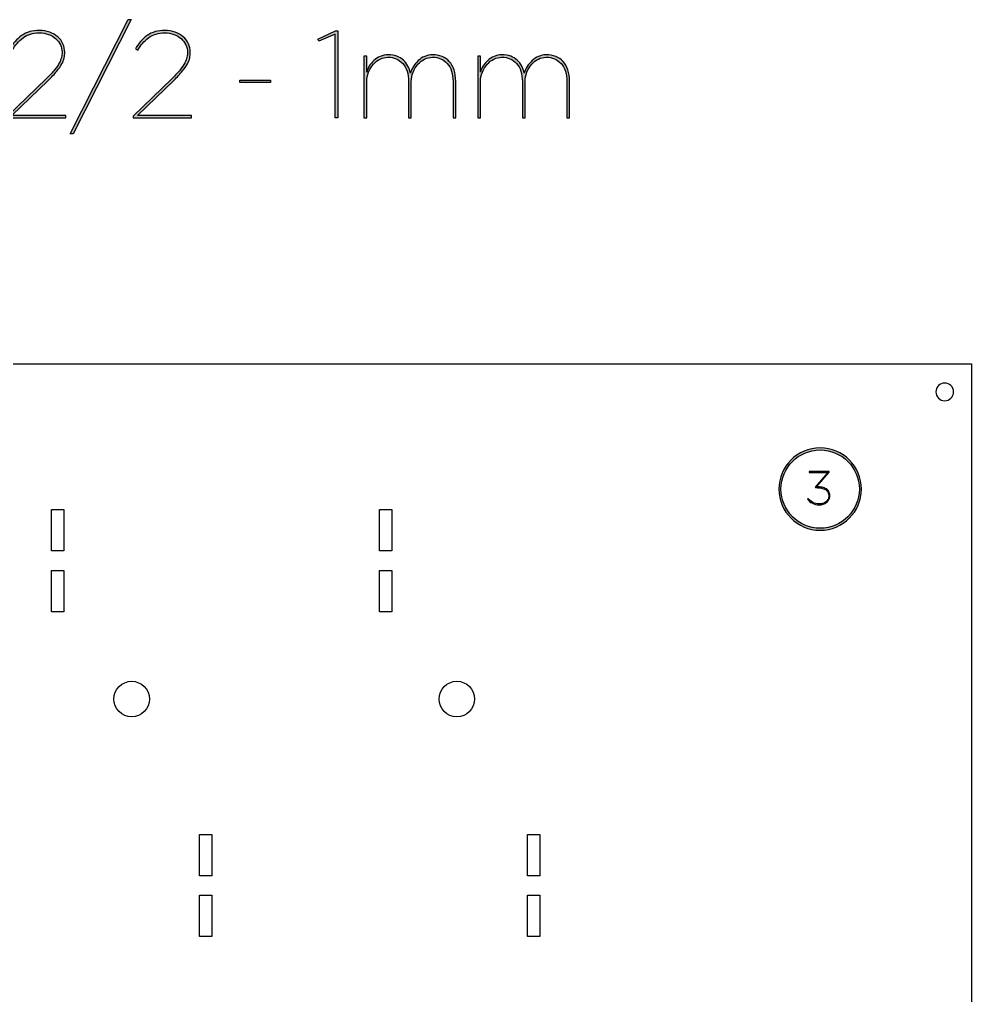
# Model space of a CAD drawing. Extents: x 25 to 347, y 67 to 397.
# Drawn here: x 186.2 to 347.3, y 232.1 to 397.3 of the extents above; entities that cross this region are included whole.
import ezdxf

# ---------------------------------------------------------------- set-up
doc = ezdxf.new("R2010")
doc.units = 0
doc.header["$MEASUREMENT"] = 0
doc.layers.add('CUT', color=7, linetype='CONTINUOUS')
doc.layers.add('PART_NUMBER', color=7, linetype='CONTINUOUS')

# ---------------------------------------------------------------- blocks, each defined once
blk = doc.blocks.new('BLOCK_9')
at = {"layer": 'CUT'}
blk.add_open_spline([(208.22, 282.3), (208.22, 283.96), (206.88, 285.31), (205.22, 285.31), (203.56, 285.31), (202.22, 283.96), (202.22, 282.3), (202.22, 280.65), (203.56, 279.3), (205.22, 279.3), (206.88, 279.3), (208.22, 280.65), (208.22, 282.3), (208.22, 282.3), (208.22, 282.3), (208.22, 282.3)], degree=3, knots=[0, 0, 0, 0, 1, 1, 1, 2, 2, 2, 3, 3, 3, 4, 4, 4, 5, 5, 5, 5], dxfattribs=at)
blk = doc.blocks.new('BLOCK_10')
at = {"layer": 'CUT'}
blk.add_open_spline([(263.24, 282.3), (263.24, 283.96), (261.9, 285.31), (260.24, 285.31), (258.58, 285.31), (257.24, 283.96), (257.24, 282.3), (257.24, 280.65), (258.58, 279.3), (260.24, 279.3), (261.9, 279.3), (263.24, 280.65), (263.24, 282.3), (263.24, 282.3), (263.24, 282.3), (263.24, 282.3)], degree=3, knots=[0, 0, 0, 0, 1, 1, 1, 2, 2, 2, 3, 3, 3, 4, 4, 4, 5, 5, 5, 5], dxfattribs=at)
blk = doc.blocks.new('BLOCK_5')
at = {"layer": 'CUT'}
for name in ['BLOCK_9', 'BLOCK_10']:
    blk.add_blockref(name, (0, 0), dxfattribs=at)
blk = doc.blocks.new('BLOCK_4')
at = {"layer": 'CUT'}
blk.add_blockref('BLOCK_5', (0, 0), dxfattribs=at)
blk = doc.blocks.new('BLOCK_24')
at = {"layer": 'CUT'}
blk.add_open_spline([(344.28, 334.29), (344.28, 333.46), (343.61, 332.79), (342.78, 332.79), (341.95, 332.79), (341.28, 333.46), (341.28, 334.29), (341.28, 335.12), (341.95, 335.79), (342.78, 335.79), (343.61, 335.79), (344.28, 335.12), (344.28, 334.29)], degree=3, knots=[0, 0, 0, 0, 1, 1, 1, 2, 2, 2, 3, 3, 3, 4, 4, 4, 4], dxfattribs=at)
blk = doc.blocks.new('BLOCK_23')
at = {"layer": 'CUT'}
blk.add_blockref('BLOCK_24', (0, 0), dxfattribs=at)
blk = doc.blocks.new('BLOCK_3')
at = {"layer": 'CUT'}
for name in ['BLOCK_23', 'BLOCK_4']:
    blk.add_blockref(name, (0, 0), dxfattribs=at)
blk = doc.blocks.new('BLOCK_2')
at = {"layer": 'CUT'}
for points in [[(347.31, 66.95), (25.19, 66.95), (25.19, 339.06), (347.31, 339.06), (347.31, 66.95)], [(193.74, 307.36), (191.68, 307.36), (191.68, 314.36), (193.74, 314.36), (193.74, 307.36)], [(249.22, 307.36), (247.16, 307.36), (247.16, 314.36), (249.22, 314.36), (249.22, 307.36)], [(193.74, 297.06), (191.68, 297.06), (191.68, 304.06), (193.74, 304.06), (193.74, 297.06)], [(249.22, 297.06), (247.16, 297.06), (247.16, 304.06), (249.22, 304.06), (249.22, 297.06)], [(218.78, 252.39), (216.72, 252.39), (216.72, 259.39), (218.78, 259.39), (218.78, 252.39)], [(274.26, 252.39), (272.2, 252.39), (272.2, 259.39), (274.26, 259.39), (274.26, 252.39)], [(218.78, 242.09), (216.72, 242.09), (216.72, 249.09), (218.78, 249.09), (218.78, 242.09)], [(274.26, 242.09), (272.2, 242.09), (272.2, 249.09), (274.26, 249.09), (274.26, 242.09)]]:
    blk.add_lwpolyline(points, dxfattribs=at)
blk.add_blockref('BLOCK_3', (0, 0), dxfattribs=at)
blk = doc.blocks.new('BLOCK_40')
at = {"layer": 'PART_NUMBER'}
h = blk.add_hatch(color=253, dxfattribs=at)
h.dxf.hatch_style = 2
edge = h.paths.add_edge_path()
edge.add_spline(control_points=[(184.22, 380.93), (184.22, 380.93), (190.83, 387.34), (190.83, 387.34), (191.39, 387.88), (191.84, 388.37), (192.19, 388.8), (192.53, 389.23), (192.8, 389.62), (192.98, 389.97), (193.16, 390.31), (193.28, 390.63), (193.34, 390.93), (193.41, 391.22), (193.44, 391.5), (193.44, 391.76), (193.44, 392.21), (193.34, 392.63), (193.16, 393.02), (192.97, 393.42), (192.71, 393.77), (192.36, 394.08), (192.02, 394.38), (191.62, 394.62), (191.14, 394.8), (190.67, 394.97), (190.15, 395.06), (189.58, 395.06), (188.51, 395.06), (187.6, 394.78), (186.85, 394.22), (186.1, 393.67), (185.49, 392.96), (185.03, 392.12), (185.03, 392.12), (184.63, 392.35), (184.63, 392.35), (185.12, 393.25), (185.78, 394), (186.6, 394.59), (187.42, 395.18), (188.42, 395.48), (189.6, 395.48), (190.24, 395.48), (190.82, 395.38), (191.35, 395.18), (191.88, 394.99), (192.33, 394.72), (192.71, 394.39), (193.08, 394.06), (193.38, 393.67), (193.59, 393.22), (193.79, 392.78), (193.9, 392.3), (193.9, 391.8), (193.9, 391.8), (193.9, 391.76), (193.9, 391.76), (193.9, 391.44), (193.87, 391.13), (193.8, 390.81), (193.74, 390.5), (193.61, 390.16), (193.41, 389.79), (193.21, 389.42), (192.92, 389.01), (192.55, 388.56), (192.18, 388.11), (191.7, 387.59), (191.1, 387), (191.1, 387), (184.97, 381.08), (184.97, 381.08), (184.97, 381.08), (194.11, 381.08), (194.11, 381.08), (194.11, 381.08), (194.11, 380.66), (194.11, 380.66), (194.11, 380.66), (184.22, 380.66), (184.22, 380.66), (184.22, 380.66), (184.22, 380.93), (184.22, 380.93)], knot_values=[0, 0, 0, 0, 1, 1, 1, 2, 2, 2, 3, 3, 3, 4, 4, 4, 5, 5, 5, 6, 6, 6, 7, 7, 7, 8, 8, 8, 9, 9, 9, 10, 10, 10, 11, 11, 11, 12, 12, 12, 13, 13, 13, 14, 14, 14, 15, 15, 15, 16, 16, 16, 17, 17, 17, 18, 18, 18, 19, 19, 19, 20, 20, 20, 21, 21, 21, 22, 22, 22, 23, 23, 23, 24, 24, 24, 25, 25, 25, 26, 26, 26, 27, 27, 27, 28, 28, 28, 28], degree=3, periodic=1)
blk.add_open_spline([(184.22, 380.93), (184.22, 380.93), (190.83, 387.34), (190.83, 387.34), (191.39, 387.88), (191.84, 388.37), (192.19, 388.8), (192.53, 389.23), (192.8, 389.62), (192.98, 389.97), (193.16, 390.31), (193.28, 390.63), (193.34, 390.93), (193.41, 391.22), (193.44, 391.5), (193.44, 391.76), (193.44, 392.21), (193.34, 392.63), (193.16, 393.02), (192.97, 393.42), (192.71, 393.77), (192.36, 394.08), (192.02, 394.38), (191.62, 394.62), (191.14, 394.8), (190.67, 394.97), (190.15, 395.06), (189.58, 395.06), (188.51, 395.06), (187.6, 394.78), (186.85, 394.22), (186.1, 393.67), (185.49, 392.96), (185.03, 392.12), (185.03, 392.12), (184.63, 392.35), (184.63, 392.35), (185.12, 393.25), (185.78, 394), (186.6, 394.59), (187.42, 395.18), (188.42, 395.48), (189.6, 395.48), (190.24, 395.48), (190.82, 395.38), (191.35, 395.18), (191.88, 394.99), (192.33, 394.72), (192.71, 394.39), (193.08, 394.06), (193.38, 393.67), (193.59, 393.22), (193.79, 392.78), (193.9, 392.3), (193.9, 391.8), (193.9, 391.8), (193.9, 391.76), (193.9, 391.76), (193.9, 391.44), (193.87, 391.13), (193.8, 390.81), (193.74, 390.5), (193.61, 390.16), (193.41, 389.79), (193.21, 389.42), (192.92, 389.01), (192.55, 388.56), (192.18, 388.11), (191.7, 387.59), (191.1, 387), (191.1, 387), (184.97, 381.08), (184.97, 381.08), (184.97, 381.08), (194.11, 381.08), (194.11, 381.08), (194.11, 381.08), (194.11, 380.66), (194.11, 380.66), (194.11, 380.66), (184.22, 380.66), (184.22, 380.66), (184.22, 380.66), (184.22, 380.93), (184.22, 380.93)], degree=3, knots=[0, 0, 0, 0, 1, 1, 1, 2, 2, 2, 3, 3, 3, 4, 4, 4, 5, 5, 5, 6, 6, 6, 7, 7, 7, 8, 8, 8, 9, 9, 9, 10, 10, 10, 11, 11, 11, 12, 12, 12, 13, 13, 13, 14, 14, 14, 15, 15, 15, 16, 16, 16, 17, 17, 17, 18, 18, 18, 19, 19, 19, 20, 20, 20, 21, 21, 21, 22, 22, 22, 23, 23, 23, 24, 24, 24, 25, 25, 25, 26, 26, 26, 27, 27, 27, 28, 28, 28, 28], dxfattribs=at)
blk = doc.blocks.new('BLOCK_41')
at = {"layer": 'PART_NUMBER'}
h = blk.add_hatch(color=253, dxfattribs=at)
h.dxf.hatch_style = 2
h.paths.add_polyline_path([(204.64, 397.31), (205.12, 397.31), (195.32, 377.99), (194.84, 377.99)])
blk.add_lwpolyline([(204.64, 397.31), (205.12, 397.31), (195.32, 377.99), (194.84, 377.99), (204.64, 397.31)], dxfattribs=at)
blk = doc.blocks.new('BLOCK_42')
at = {"layer": 'PART_NUMBER'}
h = blk.add_hatch(color=253, dxfattribs=at)
h.dxf.hatch_style = 2
edge = h.paths.add_edge_path()
edge.add_spline(control_points=[(205.46, 380.93), (205.46, 380.93), (212.07, 387.34), (212.07, 387.34), (212.62, 387.88), (213.08, 388.37), (213.42, 388.8), (213.77, 389.23), (214.04, 389.62), (214.22, 389.97), (214.4, 390.31), (214.52, 390.63), (214.58, 390.93), (214.65, 391.22), (214.68, 391.5), (214.68, 391.76), (214.68, 392.21), (214.58, 392.63), (214.39, 393.02), (214.21, 393.42), (213.94, 393.77), (213.6, 394.08), (213.26, 394.38), (212.85, 394.62), (212.38, 394.8), (211.91, 394.97), (211.39, 395.06), (210.82, 395.06), (209.75, 395.06), (208.84, 394.78), (208.08, 394.22), (207.33, 393.67), (206.73, 392.96), (206.27, 392.12), (206.27, 392.12), (205.87, 392.35), (205.87, 392.35), (206.36, 393.25), (207.01, 394), (207.83, 394.59), (208.65, 395.18), (209.66, 395.48), (210.84, 395.48), (211.48, 395.48), (212.06, 395.38), (212.59, 395.18), (213.12, 394.99), (213.57, 394.72), (213.95, 394.39), (214.32, 394.06), (214.61, 393.67), (214.82, 393.22), (215.03, 392.78), (215.14, 392.3), (215.14, 391.8), (215.14, 391.8), (215.14, 391.76), (215.14, 391.76), (215.14, 391.44), (215.1, 391.13), (215.04, 390.81), (214.98, 390.5), (214.85, 390.16), (214.65, 389.79), (214.44, 389.42), (214.16, 389.01), (213.79, 388.56), (213.42, 388.11), (212.94, 387.59), (212.34, 387), (212.34, 387), (206.21, 381.08), (206.21, 381.08), (206.21, 381.08), (215.34, 381.08), (215.34, 381.08), (215.34, 381.08), (215.34, 380.66), (215.34, 380.66), (215.34, 380.66), (205.46, 380.66), (205.46, 380.66), (205.46, 380.66), (205.46, 380.93), (205.46, 380.93)], knot_values=[0, 0, 0, 0, 1, 1, 1, 2, 2, 2, 3, 3, 3, 4, 4, 4, 5, 5, 5, 6, 6, 6, 7, 7, 7, 8, 8, 8, 9, 9, 9, 10, 10, 10, 11, 11, 11, 12, 12, 12, 13, 13, 13, 14, 14, 14, 15, 15, 15, 16, 16, 16, 17, 17, 17, 18, 18, 18, 19, 19, 19, 20, 20, 20, 21, 21, 21, 22, 22, 22, 23, 23, 23, 24, 24, 24, 25, 25, 25, 26, 26, 26, 27, 27, 27, 28, 28, 28, 28], degree=3, periodic=1)
blk.add_open_spline([(205.46, 380.93), (205.46, 380.93), (212.07, 387.34), (212.07, 387.34), (212.62, 387.88), (213.08, 388.37), (213.42, 388.8), (213.77, 389.23), (214.04, 389.62), (214.22, 389.97), (214.4, 390.31), (214.52, 390.63), (214.58, 390.93), (214.65, 391.22), (214.68, 391.5), (214.68, 391.76), (214.68, 392.21), (214.58, 392.63), (214.39, 393.02), (214.21, 393.42), (213.94, 393.77), (213.6, 394.08), (213.26, 394.38), (212.85, 394.62), (212.38, 394.8), (211.91, 394.97), (211.39, 395.06), (210.82, 395.06), (209.75, 395.06), (208.84, 394.78), (208.08, 394.22), (207.33, 393.67), (206.73, 392.96), (206.27, 392.12), (206.27, 392.12), (205.87, 392.35), (205.87, 392.35), (206.36, 393.25), (207.01, 394), (207.83, 394.59), (208.65, 395.18), (209.66, 395.48), (210.84, 395.48), (211.48, 395.48), (212.06, 395.38), (212.59, 395.18), (213.12, 394.99), (213.57, 394.72), (213.95, 394.39), (214.32, 394.06), (214.61, 393.67), (214.82, 393.22), (215.03, 392.78), (215.14, 392.3), (215.14, 391.8), (215.14, 391.8), (215.14, 391.76), (215.14, 391.76), (215.14, 391.44), (215.1, 391.13), (215.04, 390.81), (214.98, 390.5), (214.85, 390.16), (214.65, 389.79), (214.44, 389.42), (214.16, 389.01), (213.79, 388.56), (213.42, 388.11), (212.94, 387.59), (212.34, 387), (212.34, 387), (206.21, 381.08), (206.21, 381.08), (206.21, 381.08), (215.34, 381.08), (215.34, 381.08), (215.34, 381.08), (215.34, 380.66), (215.34, 380.66), (215.34, 380.66), (205.46, 380.66), (205.46, 380.66), (205.46, 380.66), (205.46, 380.93), (205.46, 380.93)], degree=3, knots=[0, 0, 0, 0, 1, 1, 1, 2, 2, 2, 3, 3, 3, 4, 4, 4, 5, 5, 5, 6, 6, 6, 7, 7, 7, 8, 8, 8, 9, 9, 9, 10, 10, 10, 11, 11, 11, 12, 12, 12, 13, 13, 13, 14, 14, 14, 15, 15, 15, 16, 16, 16, 17, 17, 17, 18, 18, 18, 19, 19, 19, 20, 20, 20, 21, 21, 21, 22, 22, 22, 23, 23, 23, 24, 24, 24, 25, 25, 25, 26, 26, 26, 27, 27, 27, 28, 28, 28, 28], dxfattribs=at)
blk = doc.blocks.new('BLOCK_43')
at = {"layer": 'PART_NUMBER'}
h = blk.add_hatch(color=253, dxfattribs=at)
h.dxf.hatch_style = 2
h.paths.add_polyline_path([(223.54, 387.07), (228.72, 387.07), (228.72, 386.65), (223.54, 386.65)])
blk.add_lwpolyline([(223.54, 387.07), (228.72, 387.07), (228.72, 386.65), (223.54, 386.65), (223.54, 387.07)], dxfattribs=at)
blk = doc.blocks.new('BLOCK_44')
at = {"layer": 'PART_NUMBER'}
h = blk.add_hatch(color=253, dxfattribs=at)
h.dxf.hatch_style = 2
h.paths.add_polyline_path([(239.63, 394.85), (236.89, 393.62), (236.71, 394.01), (239.69, 395.37), (240.09, 395.37), (240.09, 380.66), (239.63, 380.66)])
blk.add_lwpolyline([(239.63, 394.85), (236.89, 393.62), (236.71, 394.01), (239.69, 395.37), (240.09, 395.37), (240.09, 380.66), (239.63, 380.66), (239.63, 394.85)], dxfattribs=at)
blk = doc.blocks.new('BLOCK_45')
at = {"layer": 'PART_NUMBER'}
h = blk.add_hatch(color=253, dxfattribs=at)
h.dxf.hatch_style = 2
edge = h.paths.add_edge_path()
edge.add_spline(control_points=[(244.53, 391.09), (244.53, 391.09), (244.99, 391.09), (244.99, 391.09), (244.99, 391.09), (244.99, 388.42), (244.99, 388.42), (245.07, 388.76), (245.22, 389.1), (245.43, 389.45), (245.64, 389.79), (245.9, 390.11), (246.21, 390.38), (246.52, 390.66), (246.88, 390.89), (247.28, 391.07), (247.69, 391.25), (248.13, 391.34), (248.6, 391.34), (249.17, 391.34), (249.67, 391.26), (250.1, 391.09), (250.53, 390.93), (250.9, 390.7), (251.21, 390.43), (251.51, 390.15), (251.76, 389.82), (251.96, 389.44), (252.15, 389.05), (252.3, 388.65), (252.39, 388.24), (252.49, 388.61), (252.66, 388.98), (252.89, 389.35), (253.11, 389.72), (253.39, 390.05), (253.71, 390.35), (254.03, 390.65), (254.39, 390.89), (254.8, 391.07), (255.21, 391.25), (255.66, 391.34), (256.13, 391.34), (256.71, 391.34), (257.25, 391.25), (257.73, 391.05), (258.21, 390.86), (258.62, 390.57), (258.96, 390.2), (259.3, 389.82), (259.56, 389.35), (259.76, 388.79), (259.95, 388.23), (260.05, 387.57), (260.05, 386.84), (260.05, 386.84), (260.05, 380.66), (260.05, 380.66), (260.05, 380.66), (259.59, 380.66), (259.59, 380.66), (259.59, 380.66), (259.59, 386.8), (259.59, 386.8), (259.59, 388.15), (259.27, 389.17), (258.62, 389.87), (257.96, 390.58), (257.12, 390.93), (256.1, 390.93), (255.65, 390.93), (255.22, 390.82), (254.79, 390.61), (254.36, 390.41), (253.98, 390.11), (253.64, 389.74), (253.31, 389.36), (253.04, 388.92), (252.83, 388.41), (252.62, 387.91), (252.52, 387.35), (252.52, 386.75), (252.52, 386.75), (252.52, 380.66), (252.52, 380.66), (252.52, 380.66), (252.06, 380.66), (252.06, 380.66), (252.06, 380.66), (252.06, 386.8), (252.06, 386.8), (252.06, 388.15), (251.74, 389.17), (251.08, 389.87), (250.43, 390.58), (249.59, 390.93), (248.57, 390.93), (248.12, 390.93), (247.69, 390.82), (247.26, 390.61), (246.83, 390.41), (246.44, 390.11), (246.11, 389.74), (245.78, 389.36), (245.51, 388.92), (245.3, 388.41), (245.09, 387.91), (244.99, 387.35), (244.99, 386.75), (244.99, 386.75), (244.99, 380.66), (244.99, 380.66), (244.99, 380.66), (244.53, 380.66), (244.53, 380.66), (244.53, 380.66), (244.53, 391.09), (244.53, 391.09)], knot_values=[0, 0, 0, 0, 1, 1, 1, 2, 2, 2, 3, 3, 3, 4, 4, 4, 5, 5, 5, 6, 6, 6, 7, 7, 7, 8, 8, 8, 9, 9, 9, 10, 10, 10, 11, 11, 11, 12, 12, 12, 13, 13, 13, 14, 14, 14, 15, 15, 15, 16, 16, 16, 17, 17, 17, 18, 18, 18, 19, 19, 19, 20, 20, 20, 21, 21, 21, 22, 22, 22, 23, 23, 23, 24, 24, 24, 25, 25, 25, 26, 26, 26, 27, 27, 27, 28, 28, 28, 29, 29, 29, 30, 30, 30, 31, 31, 31, 32, 32, 32, 33, 33, 33, 34, 34, 34, 35, 35, 35, 36, 36, 36, 37, 37, 37, 38, 38, 38, 39, 39, 39, 39], degree=3, periodic=1)
blk.add_open_spline([(244.53, 391.09), (244.53, 391.09), (244.99, 391.09), (244.99, 391.09), (244.99, 391.09), (244.99, 388.42), (244.99, 388.42), (245.07, 388.76), (245.22, 389.1), (245.43, 389.45), (245.64, 389.79), (245.9, 390.11), (246.21, 390.38), (246.52, 390.66), (246.88, 390.89), (247.28, 391.07), (247.69, 391.25), (248.13, 391.34), (248.6, 391.34), (249.17, 391.34), (249.67, 391.26), (250.1, 391.09), (250.53, 390.93), (250.9, 390.7), (251.21, 390.43), (251.51, 390.15), (251.76, 389.82), (251.96, 389.44), (252.15, 389.05), (252.3, 388.65), (252.39, 388.24), (252.49, 388.61), (252.66, 388.98), (252.89, 389.35), (253.11, 389.72), (253.39, 390.05), (253.71, 390.35), (254.03, 390.65), (254.39, 390.89), (254.8, 391.07), (255.21, 391.25), (255.66, 391.34), (256.13, 391.34), (256.71, 391.34), (257.25, 391.25), (257.73, 391.05), (258.21, 390.86), (258.62, 390.57), (258.96, 390.2), (259.3, 389.82), (259.56, 389.35), (259.76, 388.79), (259.95, 388.23), (260.05, 387.57), (260.05, 386.84), (260.05, 386.84), (260.05, 380.66), (260.05, 380.66), (260.05, 380.66), (259.59, 380.66), (259.59, 380.66), (259.59, 380.66), (259.59, 386.8), (259.59, 386.8), (259.59, 388.15), (259.27, 389.17), (258.62, 389.87), (257.96, 390.58), (257.12, 390.93), (256.1, 390.93), (255.65, 390.93), (255.22, 390.82), (254.79, 390.61), (254.36, 390.41), (253.98, 390.11), (253.64, 389.74), (253.31, 389.36), (253.04, 388.92), (252.83, 388.41), (252.62, 387.91), (252.52, 387.35), (252.52, 386.75), (252.52, 386.75), (252.52, 380.66), (252.52, 380.66), (252.52, 380.66), (252.06, 380.66), (252.06, 380.66), (252.06, 380.66), (252.06, 386.8), (252.06, 386.8), (252.06, 388.15), (251.74, 389.17), (251.08, 389.87), (250.43, 390.58), (249.59, 390.93), (248.57, 390.93), (248.12, 390.93), (247.69, 390.82), (247.26, 390.61), (246.83, 390.41), (246.44, 390.11), (246.11, 389.74), (245.78, 389.36), (245.51, 388.92), (245.3, 388.41), (245.09, 387.91), (244.99, 387.35), (244.99, 386.75), (244.99, 386.75), (244.99, 380.66), (244.99, 380.66), (244.99, 380.66), (244.53, 380.66), (244.53, 380.66), (244.53, 380.66), (244.53, 391.09), (244.53, 391.09)], degree=3, knots=[0, 0, 0, 0, 1, 1, 1, 2, 2, 2, 3, 3, 3, 4, 4, 4, 5, 5, 5, 6, 6, 6, 7, 7, 7, 8, 8, 8, 9, 9, 9, 10, 10, 10, 11, 11, 11, 12, 12, 12, 13, 13, 13, 14, 14, 14, 15, 15, 15, 16, 16, 16, 17, 17, 17, 18, 18, 18, 19, 19, 19, 20, 20, 20, 21, 21, 21, 22, 22, 22, 23, 23, 23, 24, 24, 24, 25, 25, 25, 26, 26, 26, 27, 27, 27, 28, 28, 28, 29, 29, 29, 30, 30, 30, 31, 31, 31, 32, 32, 32, 33, 33, 33, 34, 34, 34, 35, 35, 35, 36, 36, 36, 37, 37, 37, 38, 38, 38, 39, 39, 39, 39], dxfattribs=at)
blk = doc.blocks.new('BLOCK_46')
at = {"layer": 'PART_NUMBER'}
h = blk.add_hatch(color=253, dxfattribs=at)
h.dxf.hatch_style = 2
edge = h.paths.add_edge_path()
edge.add_spline(control_points=[(263.79, 391.09), (263.79, 391.09), (264.24, 391.09), (264.24, 391.09), (264.24, 391.09), (264.24, 388.42), (264.24, 388.42), (264.33, 388.76), (264.47, 389.1), (264.68, 389.45), (264.89, 389.79), (265.15, 390.11), (265.46, 390.38), (265.78, 390.66), (266.14, 390.89), (266.54, 391.07), (266.94, 391.25), (267.38, 391.34), (267.85, 391.34), (268.42, 391.34), (268.92, 391.26), (269.36, 391.09), (269.79, 390.93), (270.16, 390.7), (270.46, 390.43), (270.77, 390.15), (271.02, 389.82), (271.21, 389.44), (271.41, 389.05), (271.55, 388.65), (271.65, 388.24), (271.75, 388.61), (271.91, 388.98), (272.14, 389.35), (272.37, 389.72), (272.65, 390.05), (272.97, 390.35), (273.28, 390.65), (273.65, 390.89), (274.06, 391.07), (274.47, 391.25), (274.91, 391.34), (275.39, 391.34), (275.97, 391.34), (276.5, 391.25), (276.98, 391.05), (277.46, 390.86), (277.87, 390.57), (278.21, 390.2), (278.55, 389.82), (278.82, 389.35), (279.02, 388.79), (279.21, 388.23), (279.31, 387.57), (279.31, 386.84), (279.31, 386.84), (279.31, 380.66), (279.31, 380.66), (279.31, 380.66), (278.85, 380.66), (278.85, 380.66), (278.85, 380.66), (278.85, 386.8), (278.85, 386.8), (278.85, 388.15), (278.52, 389.17), (277.87, 389.87), (277.22, 390.58), (276.38, 390.93), (275.35, 390.93), (274.91, 390.93), (274.47, 390.82), (274.04, 390.61), (273.61, 390.41), (273.23, 390.11), (272.9, 389.74), (272.57, 389.36), (272.3, 388.92), (272.09, 388.41), (271.88, 387.91), (271.78, 387.35), (271.78, 386.75), (271.78, 386.75), (271.78, 380.66), (271.78, 380.66), (271.78, 380.66), (271.32, 380.66), (271.32, 380.66), (271.32, 380.66), (271.32, 386.8), (271.32, 386.8), (271.32, 388.15), (270.99, 389.17), (270.34, 389.87), (269.69, 390.58), (268.85, 390.93), (267.82, 390.93), (267.38, 390.93), (266.94, 390.82), (266.51, 390.61), (266.08, 390.41), (265.7, 390.11), (265.37, 389.74), (265.03, 389.36), (264.76, 388.92), (264.56, 388.41), (264.35, 387.91), (264.24, 387.35), (264.24, 386.75), (264.24, 386.75), (264.24, 380.66), (264.24, 380.66), (264.24, 380.66), (263.79, 380.66), (263.79, 380.66), (263.79, 380.66), (263.79, 391.09), (263.79, 391.09)], knot_values=[0, 0, 0, 0, 1, 1, 1, 2, 2, 2, 3, 3, 3, 4, 4, 4, 5, 5, 5, 6, 6, 6, 7, 7, 7, 8, 8, 8, 9, 9, 9, 10, 10, 10, 11, 11, 11, 12, 12, 12, 13, 13, 13, 14, 14, 14, 15, 15, 15, 16, 16, 16, 17, 17, 17, 18, 18, 18, 19, 19, 19, 20, 20, 20, 21, 21, 21, 22, 22, 22, 23, 23, 23, 24, 24, 24, 25, 25, 25, 26, 26, 26, 27, 27, 27, 28, 28, 28, 29, 29, 29, 30, 30, 30, 31, 31, 31, 32, 32, 32, 33, 33, 33, 34, 34, 34, 35, 35, 35, 36, 36, 36, 37, 37, 37, 38, 38, 38, 39, 39, 39, 39], degree=3, periodic=1)
blk.add_open_spline([(263.79, 391.09), (263.79, 391.09), (264.24, 391.09), (264.24, 391.09), (264.24, 391.09), (264.24, 388.42), (264.24, 388.42), (264.33, 388.76), (264.47, 389.1), (264.68, 389.45), (264.89, 389.79), (265.15, 390.11), (265.46, 390.38), (265.78, 390.66), (266.14, 390.89), (266.54, 391.07), (266.94, 391.25), (267.38, 391.34), (267.85, 391.34), (268.42, 391.34), (268.92, 391.26), (269.36, 391.09), (269.79, 390.93), (270.16, 390.7), (270.46, 390.43), (270.77, 390.15), (271.02, 389.82), (271.21, 389.44), (271.41, 389.05), (271.55, 388.65), (271.65, 388.24), (271.75, 388.61), (271.91, 388.98), (272.14, 389.35), (272.37, 389.72), (272.65, 390.05), (272.97, 390.35), (273.28, 390.65), (273.65, 390.89), (274.06, 391.07), (274.47, 391.25), (274.91, 391.34), (275.39, 391.34), (275.97, 391.34), (276.5, 391.25), (276.98, 391.05), (277.46, 390.86), (277.87, 390.57), (278.21, 390.2), (278.55, 389.82), (278.82, 389.35), (279.02, 388.79), (279.21, 388.23), (279.31, 387.57), (279.31, 386.84), (279.31, 386.84), (279.31, 380.66), (279.31, 380.66), (279.31, 380.66), (278.85, 380.66), (278.85, 380.66), (278.85, 380.66), (278.85, 386.8), (278.85, 386.8), (278.85, 388.15), (278.52, 389.17), (277.87, 389.87), (277.22, 390.58), (276.38, 390.93), (275.35, 390.93), (274.91, 390.93), (274.47, 390.82), (274.04, 390.61), (273.61, 390.41), (273.23, 390.11), (272.9, 389.74), (272.57, 389.36), (272.3, 388.92), (272.09, 388.41), (271.88, 387.91), (271.78, 387.35), (271.78, 386.75), (271.78, 386.75), (271.78, 380.66), (271.78, 380.66), (271.78, 380.66), (271.32, 380.66), (271.32, 380.66), (271.32, 380.66), (271.32, 386.8), (271.32, 386.8), (271.32, 388.15), (270.99, 389.17), (270.34, 389.87), (269.69, 390.58), (268.85, 390.93), (267.82, 390.93), (267.38, 390.93), (266.94, 390.82), (266.51, 390.61), (266.08, 390.41), (265.7, 390.11), (265.37, 389.74), (265.03, 389.36), (264.76, 388.92), (264.56, 388.41), (264.35, 387.91), (264.24, 387.35), (264.24, 386.75), (264.24, 386.75), (264.24, 380.66), (264.24, 380.66), (264.24, 380.66), (263.79, 380.66), (263.79, 380.66), (263.79, 380.66), (263.79, 391.09), (263.79, 391.09)], degree=3, knots=[0, 0, 0, 0, 1, 1, 1, 2, 2, 2, 3, 3, 3, 4, 4, 4, 5, 5, 5, 6, 6, 6, 7, 7, 7, 8, 8, 8, 9, 9, 9, 10, 10, 10, 11, 11, 11, 12, 12, 12, 13, 13, 13, 14, 14, 14, 15, 15, 15, 16, 16, 16, 17, 17, 17, 18, 18, 18, 19, 19, 19, 20, 20, 20, 21, 21, 21, 22, 22, 22, 23, 23, 23, 24, 24, 24, 25, 25, 25, 26, 26, 26, 27, 27, 27, 28, 28, 28, 29, 29, 29, 30, 30, 30, 31, 31, 31, 32, 32, 32, 33, 33, 33, 34, 34, 34, 35, 35, 35, 36, 36, 36, 37, 37, 37, 38, 38, 38, 39, 39, 39, 39], dxfattribs=at)
blk = doc.blocks.new('BLOCK_25')
at = {"layer": 'PART_NUMBER'}
for name in ['BLOCK_41', 'BLOCK_40', 'BLOCK_42', 'BLOCK_44', 'BLOCK_45', 'BLOCK_46', 'BLOCK_43']:
    blk.add_blockref(name, (0, 0), dxfattribs=at)
blk = doc.blocks.new('BLOCK_48')
at = {"layer": 'PART_NUMBER'}
h = blk.add_hatch(color=7, dxfattribs=at)
h.dxf.hatch_style = 2
edge = h.paths.add_edge_path()
edge.add_spline(control_points=[(321.54, 315.16), (321.11, 315.16), (320.72, 315.25), (320.39, 315.44), (320.05, 315.62), (319.77, 315.86), (319.55, 316.15), (319.55, 316.15), (319.69, 316.26), (319.69, 316.26), (319.89, 315.99), (320.15, 315.76), (320.47, 315.58), (320.79, 315.41), (321.15, 315.32), (321.55, 315.32), (321.77, 315.32), (321.98, 315.35), (322.18, 315.42), (322.37, 315.49), (322.54, 315.58), (322.69, 315.7), (322.83, 315.82), (322.95, 315.97), (323.04, 316.13), (323.12, 316.3), (323.17, 316.48), (323.17, 316.68), (323.17, 316.68), (323.17, 316.7), (323.17, 316.7), (323.17, 316.94), (323.12, 317.15), (323.02, 317.33), (322.92, 317.5), (322.78, 317.64), (322.59, 317.76), (322.41, 317.87), (322.19, 317.95), (321.94, 318), (321.69, 318.05), (321.41, 318.08), (321.1, 318.08), (321.1, 318.08), (320.91, 318.08), (320.91, 318.08), (320.91, 318.08), (320.86, 318.19), (320.86, 318.19), (320.86, 318.19), (323.02, 320.65), (323.02, 320.65), (323.02, 320.65), (319.85, 320.65), (319.85, 320.65), (319.85, 320.65), (319.85, 320.81), (319.85, 320.81), (319.85, 320.81), (323.25, 320.81), (323.25, 320.81), (323.25, 320.81), (323.25, 320.68), (323.25, 320.68), (323.25, 320.68), (321.1, 318.24), (321.1, 318.24), (321.45, 318.24), (321.76, 318.21), (322.03, 318.14), (322.31, 318.08), (322.54, 317.99), (322.74, 317.86), (322.94, 317.74), (323.09, 317.58), (323.19, 317.39), (323.29, 317.19), (323.34, 316.97), (323.34, 316.71), (323.34, 316.71), (323.34, 316.69), (323.34, 316.69), (323.34, 316.47), (323.3, 316.26), (323.2, 316.08), (323.11, 315.89), (322.98, 315.73), (322.81, 315.59), (322.65, 315.46), (322.46, 315.35), (322.24, 315.28), (322.02, 315.2), (321.78, 315.16), (321.54, 315.16)], knot_values=[0, 0, 0, 0, 1, 1, 1, 2, 2, 2, 3, 3, 3, 4, 4, 4, 5, 5, 5, 6, 6, 6, 7, 7, 7, 8, 8, 8, 9, 9, 9, 10, 10, 10, 11, 11, 11, 12, 12, 12, 13, 13, 13, 14, 14, 14, 15, 15, 15, 16, 16, 16, 17, 17, 17, 18, 18, 18, 19, 19, 19, 20, 20, 20, 21, 21, 21, 22, 22, 22, 23, 23, 23, 24, 24, 24, 25, 25, 25, 26, 26, 26, 27, 27, 27, 28, 28, 28, 29, 29, 29, 30, 30, 30, 31, 31, 31, 31], degree=3, periodic=1)
blk.add_open_spline([(321.54, 315.16), (321.11, 315.16), (320.72, 315.25), (320.39, 315.44), (320.05, 315.62), (319.77, 315.86), (319.55, 316.15), (319.55, 316.15), (319.69, 316.26), (319.69, 316.26), (319.89, 315.99), (320.15, 315.76), (320.47, 315.58), (320.79, 315.41), (321.15, 315.32), (321.55, 315.32), (321.77, 315.32), (321.98, 315.35), (322.18, 315.42), (322.37, 315.49), (322.54, 315.58), (322.69, 315.7), (322.83, 315.82), (322.95, 315.97), (323.04, 316.13), (323.12, 316.3), (323.17, 316.48), (323.17, 316.68), (323.17, 316.68), (323.17, 316.7), (323.17, 316.7), (323.17, 316.94), (323.12, 317.15), (323.02, 317.33), (322.92, 317.5), (322.78, 317.64), (322.59, 317.76), (322.41, 317.87), (322.19, 317.95), (321.94, 318), (321.69, 318.05), (321.41, 318.08), (321.1, 318.08), (321.1, 318.08), (320.91, 318.08), (320.91, 318.08), (320.91, 318.08), (320.86, 318.19), (320.86, 318.19), (320.86, 318.19), (323.02, 320.65), (323.02, 320.65), (323.02, 320.65), (319.85, 320.65), (319.85, 320.65), (319.85, 320.65), (319.85, 320.81), (319.85, 320.81), (319.85, 320.81), (323.25, 320.81), (323.25, 320.81), (323.25, 320.81), (323.25, 320.68), (323.25, 320.68), (323.25, 320.68), (321.1, 318.24), (321.1, 318.24), (321.45, 318.24), (321.76, 318.21), (322.03, 318.14), (322.31, 318.08), (322.54, 317.99), (322.74, 317.86), (322.94, 317.74), (323.09, 317.58), (323.19, 317.39), (323.29, 317.19), (323.34, 316.97), (323.34, 316.71), (323.34, 316.71), (323.34, 316.69), (323.34, 316.69), (323.34, 316.47), (323.3, 316.26), (323.2, 316.08), (323.11, 315.89), (322.98, 315.73), (322.81, 315.59), (322.65, 315.46), (322.46, 315.35), (322.24, 315.28), (322.02, 315.2), (321.78, 315.16), (321.54, 315.16)], degree=3, knots=[0, 0, 0, 0, 1, 1, 1, 2, 2, 2, 3, 3, 3, 4, 4, 4, 5, 5, 5, 6, 6, 6, 7, 7, 7, 8, 8, 8, 9, 9, 9, 10, 10, 10, 11, 11, 11, 12, 12, 12, 13, 13, 13, 14, 14, 14, 15, 15, 15, 16, 16, 16, 17, 17, 17, 18, 18, 18, 19, 19, 19, 20, 20, 20, 21, 21, 21, 22, 22, 22, 23, 23, 23, 24, 24, 24, 25, 25, 25, 26, 26, 26, 27, 27, 27, 28, 28, 28, 29, 29, 29, 30, 30, 30, 31, 31, 31, 31], dxfattribs=at)
blk = doc.blocks.new('BLOCK_49')
at = {"layer": 'PART_NUMBER'}
h = blk.add_hatch(color=253, dxfattribs=at)
h.dxf.hatch_style = 2
edge = h.paths.add_edge_path()
edge.add_spline(control_points=[(321.71, 310.86), (317.86, 310.86), (314.73, 313.99), (314.73, 317.84), (314.73, 321.68), (317.86, 324.81), (321.71, 324.81), (325.56, 324.81), (328.69, 321.68), (328.69, 317.84), (328.69, 313.99), (325.56, 310.86), (321.71, 310.86)], knot_values=[0, 0, 0, 0, 1, 1, 1, 2, 2, 2, 3, 3, 3, 4, 4, 4, 4], degree=3, periodic=1)
edge = h.paths.add_edge_path()
edge.add_spline(control_points=[(321.71, 324.46), (318.06, 324.46), (315.08, 321.49), (315.08, 317.84), (315.08, 314.18), (318.06, 311.21), (321.71, 311.21), (325.36, 311.21), (328.34, 314.18), (328.34, 317.84), (328.34, 321.49), (325.36, 324.46), (321.71, 324.46)], knot_values=[0, 0, 0, 0, 1, 1, 1, 2, 2, 2, 3, 3, 3, 4, 4, 4, 4], degree=3, periodic=1)
for points in [[(321.71, 310.86), (317.86, 310.86), (314.73, 313.99), (314.73, 317.84), (314.73, 321.68), (317.86, 324.81), (321.71, 324.81), (325.56, 324.81), (328.69, 321.68), (328.69, 317.84), (328.69, 313.99), (325.56, 310.86), (321.71, 310.86)], [(321.71, 324.46), (318.06, 324.46), (315.08, 321.49), (315.08, 317.84), (315.08, 314.18), (318.06, 311.21), (321.71, 311.21), (325.36, 311.21), (328.34, 314.18), (328.34, 317.84), (328.34, 321.49), (325.36, 324.46), (321.71, 324.46)]]:
    blk.add_open_spline(points, degree=3, knots=[0, 0, 0, 0, 1, 1, 1, 2, 2, 2, 3, 3, 3, 4, 4, 4, 4], dxfattribs=at)
blk = doc.blocks.new('BLOCK_47')
at = {"layer": 'PART_NUMBER'}
for name in ['BLOCK_49', 'BLOCK_48']:
    blk.add_blockref(name, (0, 0), dxfattribs=at)

msp = doc.modelspace()

# ---------------------------------------------------------------- block references
at = {"layer": 'CUT'}
msp.add_blockref('BLOCK_2', (0, 0), dxfattribs=at)
at = {"layer": 'PART_NUMBER'}
for name in ['BLOCK_25', 'BLOCK_47']:
    msp.add_blockref(name, (0, 0), dxfattribs=at)

doc.saveas('drawing.dxf')
